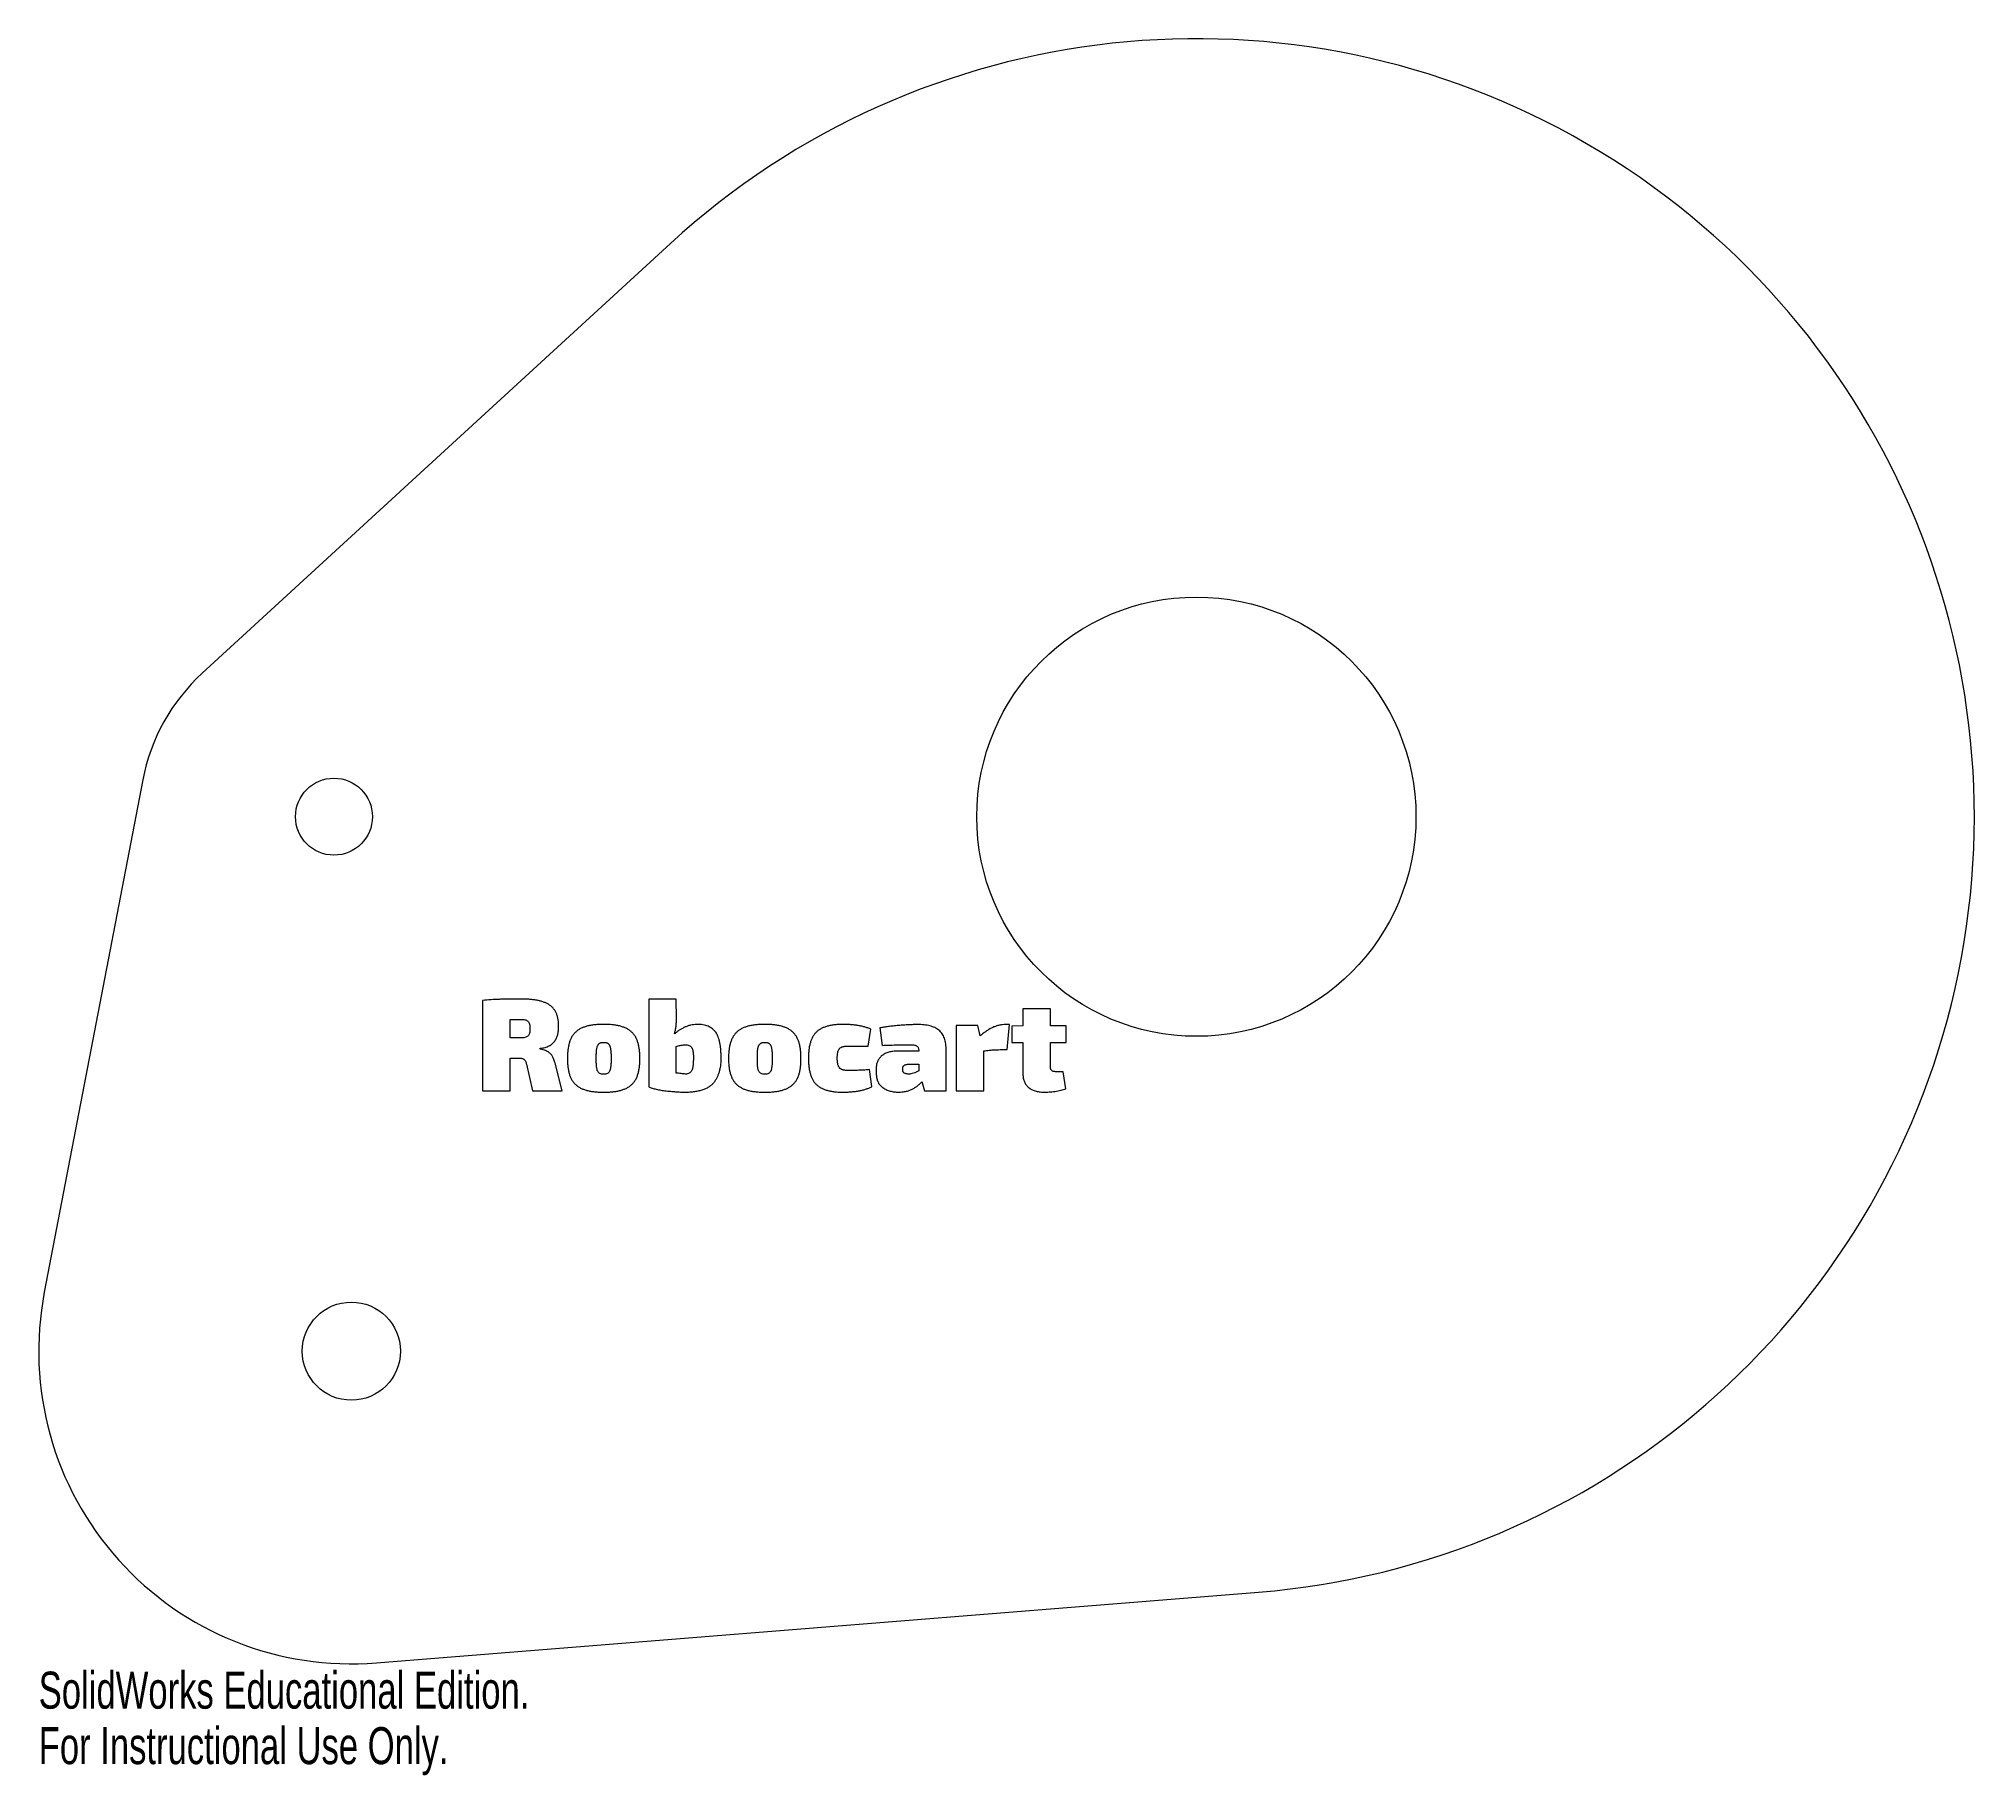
# Model space of a CAD drawing. Header units: inches. Extents: x -1.52 to 8.44, y -4.93 to 4.
import ezdxf

# ---------------------------------------------------------------- set-up
doc = ezdxf.new("R2010")
doc.units = ezdxf.units.IN
doc.header["$MEASUREMENT"] = 0
doc.styles.add('SLDTEXTSTYLE0', font='TXT', dxfattribs={"width": 0.7})

msp = doc.modelspace()

# ---------------------------------------------------------------- linework, layer by layer
at = {"color": 7, "linetype": 'Continuous', "lineweight": 15}
for p, q in [((1.7309, 2.9489), (-0.6776, 0.7382)), ((-0.9841, 0.1891), (-1.4904, -2.4465)), ((0.7647, -0.9455), (0.7648, -1.411)), ((1.6193, -0.9381), (1.6193, -1.3896)), ((1.7607, -0.9381), (1.6193, -0.9381)), ((1.762, -1.0359), (1.7607, -0.9381)), ((3.5445, -0.9883), (3.5445, -1.0758)), ((3.6865, -0.9883), (3.5445, -0.9883)), ((3.6865, -1.0758), (3.6865, -0.9883)), ((0.9074, -1.0427), (0.9569, -1.0427)), ((0.9074, -1.1381), (0.9074, -1.0427)), ((1.388, -1.069), (1.388, -1.0689)), ((2.2169, -1.069), (2.2169, -1.0689)), ((2.7487, -1.1804), (2.7628, -1.0936)), ((2.8084, -1.0866), (2.8212, -1.1765)), ((3.2023, -1.0752), (3.2023, -1.411)), ((3.3128, -1.0752), (3.2023, -1.0752)), ((3.3255, -1.128), (3.3128, -1.0752)), ((3.4764, -1.0694), (3.4568, -1.0694)), ((3.4642, -1.1986), (3.4764, -1.0694)), ((3.5445, -1.0758), (3.4879, -1.0785)), ((3.4879, -1.0785), (3.4879, -1.1611)), ((3.768, -1.0758), (3.6865, -1.0758)), ((3.768, -1.1611), (3.768, -1.0758)), ((0.9569, -1.1381), (0.9074, -1.1381)), ((1.0613, -1.1959), (1.0613, -1.1918)), ((1.388, -1.1618), (1.388, -1.1617)), ((1.7607, -1.3188), (1.7607, -1.1827)), ((2.2169, -1.1618), (2.2169, -1.1617)), ((2.6463, -1.1805), (2.7487, -1.1804)), ((3.4879, -1.1611), (3.5451, -1.1611)), ((3.5451, -1.1611), (3.5451, -1.3252)), ((3.6865, -1.2883), (3.6865, -1.1611)), ((3.6865, -1.1611), (3.768, -1.1611)), ((0.9074, -1.2421), (0.9517, -1.2421)), ((0.9074, -1.411), (0.9074, -1.2421)), ((0.9906, -1.2736), (1.0207, -1.411)), ((1.1743, -1.411), (1.1378, -1.2689)), ((2.7903, -1.2925), (2.7904, -1.3258)), ((3.0091, -1.2061), (2.9007, -1.2061)), ((2.9268, -1.3044), (2.9268, -1.2945)), ((2.9534, -1.2739), (3.0091, -1.2738)), ((3.009, -1.2037), (3.0091, -1.2061)), ((3.0091, -1.2738), (3.0091, -1.3083)), ((3.1505, -1.411), (3.1505, -1.2043)), ((3.3438, -1.411), (3.3438, -1.2052)), ((3.4285, -1.1987), (3.4642, -1.1986)), ((2.7675, -1.389), (2.7548, -1.3012)), ((3.0252, -1.3625), (3.0381, -1.411)), ((3.7512, -1.312), (3.7155, -1.312)), ((3.7666, -1.4001), (3.7512, -1.312)), ((0.7648, -1.411), (0.9074, -1.411)), ((1.0207, -1.411), (1.1743, -1.411)), ((3.0381, -1.411), (3.1505, -1.411)), ((3.2023, -1.411), (3.3438, -1.411)), ((0.2181, -4.3537), (4.7572, -3.9899))]:
    msp.add_line(p, q, dxfattribs=at)
for centre, radius in [((4.4375, 0), 1.13), ((0, 0), 0.1979), ((0.0895, -2.75), 0.2525)]:
    msp.add_circle(centre, radius, dxfattribs=at)
for centre, radius, start, end in [((4.4375, 0), 4.0027, 274.58183, 132.54758), ((0, 0), 1.0021, 132.54758, 169.12521), ((0.0895, -2.75), 1.6088, 169.12521, 274.58183)]:
    msp.add_arc(centre, radius, start, end, dxfattribs=at)
for points, knots in [([(0.9602, -0.9387), (0.9496, -0.9387), (0.9294, -0.9387), (0.9006, -0.9389), (0.8749, -0.9391), (0.8445, -0.9399), (0.8081, -0.9416), (0.7793, -0.9441), (0.7647, -0.9455)], [0, 0, 0, 0, 0.16226, 0.309591, 0.441, 0.557009, 0.775762, 1, 1, 1, 1]), ([(1.156, -1.081), (1.1559, -1.0746), (1.1558, -1.0621), (1.1536, -1.0442), (1.1501, -1.0278), (1.145, -1.0129), (1.1384, -0.9995), (1.1302, -0.9877), (1.1206, -0.9773), (1.1093, -0.9686), (1.0964, -0.9611), (1.0819, -0.9548), (1.0657, -0.9497), (1.0479, -0.9452), (1.0283, -0.9421), (1.0071, -0.9399), (0.9842, -0.9387), (0.9683, -0.9387), (0.9602, -0.9387)], [0, 0, 0, 0, 0.069013, 0.132905, 0.192198, 0.247886, 0.300594, 0.351171, 0.400959, 0.451092, 0.503292, 0.559324, 0.619835, 0.684824, 0.755089, 0.831077, 0.912644, 1, 1, 1, 1]), ([(0.9569, -1.0427), (0.9615, -1.0427), (0.97, -1.0427), (0.9816, -1.0444), (0.991, -1.0472), (0.9984, -1.0518), (1.0034, -1.0586), (1.0066, -1.0673), (1.0084, -1.0782), (1.0084, -1.0861), (1.0084, -1.0905)], [0, 0, 0, 0, 0.164287, 0.303126, 0.418254, 0.514071, 0.607826, 0.71539, 0.845231, 1, 1, 1, 1]), ([(1.0084, -1.0905), (1.0084, -1.0948), (1.0084, -1.1027), (1.0066, -1.1135), (1.0034, -1.1222), (0.9984, -1.1291), (0.991, -1.1336), (0.9816, -1.1364), (0.97, -1.1382), (0.9615, -1.1381), (0.9569, -1.1381)], [0, 0, 0, 0, 0.153644, 0.283517, 0.391108, 0.484885, 0.580726, 0.695882, 0.834755, 1, 1, 1, 1]), ([(1.0613, -1.1918), (1.0656, -1.1912), (1.0739, -1.19), (1.0858, -1.1873), (1.0966, -1.1837), (1.1065, -1.1794), (1.1155, -1.1745), (1.1233, -1.1686), (1.1303, -1.1621), (1.136, -1.1547), (1.1408, -1.1467), (1.1452, -1.1385), (1.1486, -1.1298), (1.1516, -1.1208), (1.1537, -1.1114), (1.1551, -1.1016), (1.1561, -1.0914), (1.156, -1.0845), (1.156, -1.081)], [0, 0, 0, 0, 0.079361, 0.153961, 0.223694, 0.289352, 0.351522, 0.41112, 0.468869, 0.52574, 0.582471, 0.638986, 0.696203, 0.753875, 0.813153, 0.873418, 0.935631, 1, 1, 1, 1]), ([(1.388, -1.0689), (1.3799, -1.069), (1.3642, -1.069), (1.3416, -1.0707), (1.3208, -1.0735), (1.3018, -1.0778), (1.2846, -1.0833), (1.2691, -1.0901), (1.2554, -1.0982), (1.2435, -1.1078), (1.2331, -1.1189), (1.2243, -1.1317), (1.2169, -1.1462), (1.211, -1.1626), (1.2065, -1.1806), (1.2033, -1.2003), (1.2014, -1.2218), (1.2014, -1.2367), (1.2014, -1.2444)], [0, 0, 0, 0, 0.081321, 0.156561, 0.226435, 0.29137, 0.351465, 0.407304, 0.459894, 0.51027, 0.559918, 0.611279, 0.665323, 0.722772, 0.784461, 0.850948, 0.922678, 1, 1, 1, 1]), ([(1.5739, -1.2444), (1.5739, -1.2367), (1.5738, -1.2218), (1.572, -1.2003), (1.5688, -1.1806), (1.5643, -1.1626), (1.5584, -1.1463), (1.5511, -1.1317), (1.5422, -1.1189), (1.5319, -1.1078), (1.52, -1.0982), (1.5063, -1.0901), (1.4909, -1.0833), (1.4738, -1.0778), (1.4548, -1.0735), (1.4341, -1.0707), (1.4116, -1.069), (1.3961, -1.069), (1.388, -1.069)], [0, 0, 0, 0, 0.077485, 0.149366, 0.215994, 0.277813, 0.335382, 0.389392, 0.440862, 0.490614, 0.540843, 0.593543, 0.6495, 0.709412, 0.774167, 0.843865, 0.918939, 1, 1, 1, 1]), ([(1.7519, -1.1174), (1.7536, -1.1109), (1.7571, -1.0979), (1.7603, -1.0777), (1.7622, -1.057), (1.7621, -1.043), (1.762, -1.0359)], [0, 0, 0, 0, 0.244631, 0.491225, 0.742514, 1, 1, 1, 1]), ([(1.867, -1.0689), (1.8615, -1.0692), (1.8505, -1.0698), (1.8343, -1.0727), (1.8186, -1.0772), (1.8036, -1.0835), (1.7893, -1.0909), (1.7759, -1.099), (1.7633, -1.1077), (1.7557, -1.1142), (1.7519, -1.1174)], [0, 0, 0, 0, 0.130179, 0.258147, 0.386261, 0.514355, 0.641441, 0.763796, 0.88332, 1, 1, 1, 1]), ([(1.9918, -1.2402), (1.9918, -1.233), (1.9918, -1.2189), (1.9906, -1.1986), (1.9884, -1.1799), (1.9857, -1.1626), (1.9816, -1.147), (1.977, -1.1328), (1.9712, -1.1202), (1.9645, -1.1091), (1.9565, -1.0993), (1.9474, -1.091), (1.937, -1.084), (1.9255, -1.0782), (1.9125, -1.074), (1.8985, -1.0709), (1.8831, -1.0691), (1.8725, -1.069), (1.867, -1.0689)], [0, 0, 0, 0, 0.088868, 0.171522, 0.24819, 0.319411, 0.384936, 0.445656, 0.50157, 0.554096, 0.604284, 0.654267, 0.704551, 0.756889, 0.811712, 0.870233, 0.932926, 1, 1, 1, 1]), ([(2.2169, -1.0689), (2.2088, -1.069), (2.1932, -1.069), (2.1706, -1.0707), (2.1498, -1.0735), (2.1307, -1.0778), (2.1135, -1.0833), (2.0981, -1.0901), (2.0844, -1.0982), (2.0724, -1.1078), (2.0621, -1.1189), (2.0533, -1.1317), (2.0458, -1.1462), (2.04, -1.1626), (2.0354, -1.1806), (2.0323, -1.2003), (2.0304, -1.2218), (2.0303, -1.2367), (2.0303, -1.2444)], [0, 0, 0, 0, 0.081321, 0.156561, 0.226435, 0.29137, 0.351465, 0.407304, 0.459894, 0.51027, 0.559918, 0.611279, 0.665323, 0.722772, 0.784461, 0.850948, 0.922678, 1, 1, 1, 1]), ([(2.4028, -1.2444), (2.4028, -1.2367), (2.4028, -1.2218), (2.4009, -1.2003), (2.3977, -1.1806), (2.3932, -1.1626), (2.3873, -1.1463), (2.38, -1.1317), (2.3712, -1.1189), (2.3609, -1.1078), (2.349, -1.0982), (2.3353, -1.0901), (2.3199, -1.0833), (2.3027, -1.0778), (2.2838, -1.0735), (2.2631, -1.0707), (2.2406, -1.069), (2.225, -1.069), (2.2169, -1.069)], [0, 0, 0, 0, 0.0774851, 0.1493664, 0.2159935, 0.2778126, 0.3353821, 0.3893922, 0.4408617, 0.4906144, 0.5408429, 0.5935433, 0.6494999, 0.7094118, 0.7741669, 0.843865, 0.9189392, 1, 1, 1, 1]), ([(2.6221, -1.069), (2.6142, -1.0691), (2.599, -1.0691), (2.577, -1.0708), (2.5568, -1.0736), (2.5383, -1.0779), (2.5216, -1.0834), (2.5067, -1.0902), (2.4934, -1.0983), (2.482, -1.1079), (2.472, -1.119), (2.4637, -1.1318), (2.4565, -1.1462), (2.4508, -1.1623), (2.4465, -1.1801), (2.4435, -1.1995), (2.4417, -1.2206), (2.4417, -1.2352), (2.4417, -1.2428)], [0, 0, 0, 0, 0.080727, 0.156009, 0.225485, 0.28962, 0.349493, 0.405078, 0.457435, 0.507663, 0.557536, 0.609311, 0.663532, 0.721425, 0.783699, 0.850598, 0.922594, 1, 1, 1, 1]), ([(2.7628, -1.0936), (2.7574, -1.0914), (2.7466, -1.0869), (2.7294, -1.0815), (2.7114, -1.0771), (2.6928, -1.074), (2.6741, -1.0717), (2.656, -1.07), (2.6388, -1.0691), (2.6276, -1.0691), (2.6221, -1.069)], [0, 0, 0, 0, 0.121528, 0.245937, 0.37485, 0.507424, 0.63978, 0.766243, 0.886242, 1, 1, 1, 1]), ([(3.0027, -1.0696), (2.9954, -1.0697), (2.9801, -1.0698), (2.9564, -1.0709), (2.931, -1.0723), (2.9046, -1.0744), (2.8783, -1.0769), (2.8533, -1.0797), (2.8302, -1.0828), (2.8155, -1.0854), (2.8084, -1.0866)], [0, 0, 0, 0, 0.112749, 0.234569, 0.364484, 0.503597, 0.641888, 0.770904, 0.890271, 1, 1, 1, 1]), ([(3.1505, -1.2043), (3.1504, -1.1982), (3.15, -1.1866), (3.1482, -1.1698), (3.1454, -1.1544), (3.1412, -1.1403), (3.1358, -1.1278), (3.1293, -1.1165), (3.1215, -1.1068), (3.1125, -1.0984), (3.1023, -1.0914), (3.0913, -1.0852), (3.079, -1.0802), (3.0658, -1.0759), (3.0515, -1.0729), (3.0362, -1.0708), (3.0198, -1.0696), (3.0085, -1.0696), (3.0027, -1.0696)], [0, 0, 0, 0, 0.07802, 0.150756, 0.218355, 0.28112, 0.339679, 0.395259, 0.448497, 0.500838, 0.55366, 0.608041, 0.664947, 0.7245, 0.787325, 0.853961, 0.924756, 1, 1, 1, 1]), ([(3.4568, -1.0694), (3.4513, -1.0695), (3.4402, -1.0698), (3.4236, -1.0727), (3.4071, -1.0771), (3.3906, -1.0838), (3.3741, -1.0919), (3.3578, -1.1022), (3.3413, -1.1141), (3.3309, -1.1233), (3.3255, -1.128)], [0, 0, 0, 0, 0.112796, 0.226157, 0.342062, 0.461508, 0.586398, 0.717151, 0.854937, 1, 1, 1, 1]), ([(1.3495, -1.2444), (1.3495, -1.2404), (1.3494, -1.2326), (1.3498, -1.2216), (1.3502, -1.2116), (1.351, -1.2026), (1.352, -1.1947), (1.3534, -1.1879), (1.3549, -1.1821), (1.3567, -1.1773), (1.359, -1.1732), (1.3618, -1.1699), (1.3649, -1.167), (1.3687, -1.1647), (1.3729, -1.1632), (1.3775, -1.1621), (1.3826, -1.1615), (1.3861, -1.1617), (1.388, -1.1618)], [0, 0, 0, 0, 0.115767, 0.220458, 0.315963, 0.401489, 0.477195, 0.543308, 0.599924, 0.647735, 0.690468, 0.73126, 0.771256, 0.812394, 0.854018, 0.898723, 0.947202, 1, 1, 1, 1]), ([(1.388, -1.1617), (1.3898, -1.1616), (1.3932, -1.1615), (1.3982, -1.1621), (1.4027, -1.1632), (1.4069, -1.1647), (1.4105, -1.167), (1.4136, -1.1699), (1.4163, -1.1733), (1.4186, -1.1772), (1.4204, -1.1821), (1.4221, -1.1878), (1.4232, -1.1947), (1.4243, -1.2026), (1.425, -1.2116), (1.4257, -1.2216), (1.4258, -1.2326), (1.4258, -1.2404), (1.4258, -1.2444)], [0, 0, 0, 0, 0.050955, 0.098802, 0.142871, 0.184748, 0.224553, 0.264791, 0.305244, 0.348236, 0.396337, 0.453547, 0.519884, 0.596049, 0.682094, 0.778227, 0.883531, 1, 1, 1, 1]), ([(1.7607, -1.1827), (1.7638, -1.1815), (1.7704, -1.179), (1.7811, -1.1766), (1.7928, -1.1747), (1.801, -1.1744), (1.8053, -1.1742)], [0, 0, 0, 0, 0.222093, 0.46115, 0.720013, 1, 1, 1, 1]), ([(1.8053, -1.1742), (1.8092, -1.1742), (1.8164, -1.1741), (1.8264, -1.1764), (1.8347, -1.1803), (1.8397, -1.1856), (1.8427, -1.1907), (1.8446, -1.1955), (1.8461, -1.2011), (1.8474, -1.2075), (1.8483, -1.2148), (1.849, -1.2229), (1.8492, -1.2319), (1.8492, -1.2381), (1.8492, -1.2414)], [0, 0, 0, 0, 0.123381, 0.228825, 0.321201, 0.408408, 0.454935, 0.509321, 0.570158, 0.638275, 0.716028, 0.801622, 0.896212, 1, 1, 1, 1]), ([(2.1784, -1.2444), (2.1784, -1.2404), (2.1784, -1.2326), (2.1787, -1.2216), (2.1791, -1.2116), (2.1799, -1.2026), (2.1809, -1.1947), (2.1823, -1.1879), (2.1838, -1.1821), (2.1857, -1.1773), (2.1879, -1.1732), (2.1907, -1.1699), (2.1939, -1.167), (2.1976, -1.1647), (2.2018, -1.1632), (2.2064, -1.1621), (2.2115, -1.1615), (2.2151, -1.1617), (2.2169, -1.1618)], [0, 0, 0, 0, 0.115767, 0.220458, 0.315963, 0.401489, 0.477195, 0.543308, 0.599924, 0.647735, 0.690468, 0.73126, 0.771256, 0.812394, 0.854018, 0.898723, 0.947202, 1, 1, 1, 1]), ([(2.2169, -1.1617), (2.2187, -1.1616), (2.2222, -1.1615), (2.2271, -1.1621), (2.2317, -1.1632), (2.2358, -1.1647), (2.2394, -1.167), (2.2425, -1.1699), (2.2452, -1.1733), (2.2475, -1.1772), (2.2493, -1.1821), (2.251, -1.1878), (2.2522, -1.1947), (2.2533, -1.2026), (2.254, -1.2116), (2.2546, -1.2216), (2.2547, -1.2326), (2.2547, -1.2404), (2.2547, -1.2444)], [0, 0, 0, 0, 0.050955, 0.098802, 0.142871, 0.184748, 0.224553, 0.264791, 0.305244, 0.348236, 0.396337, 0.453547, 0.519884, 0.596049, 0.682094, 0.778227, 0.883531, 1, 1, 1, 1]), ([(2.5898, -1.2428), (2.5898, -1.2399), (2.5898, -1.2342), (2.5903, -1.2261), (2.5911, -1.2187), (2.5925, -1.2121), (2.5941, -1.2062), (2.5962, -1.201), (2.5988, -1.1966), (2.6018, -1.1927), (2.6053, -1.1896), (2.6094, -1.1869), (2.6141, -1.1847), (2.6194, -1.1829), (2.6253, -1.1817), (2.6318, -1.1808), (2.6388, -1.1803), (2.6438, -1.1804), (2.6463, -1.1805)], [0, 0, 0, 0, 0.08774, 0.168797, 0.243401, 0.31108, 0.371872, 0.427812, 0.478474, 0.52567, 0.572624, 0.62048, 0.672366, 0.727854, 0.787701, 0.852635, 0.923964, 1, 1, 1, 1]), ([(2.8212, -1.1765), (2.8351, -1.176), (2.862, -1.175), (2.895, -1.1743), (2.9198, -1.1739), (2.9368, -1.1737), (2.9526, -1.1736), (2.9627, -1.1736), (2.9676, -1.1736)], [0, 0, 0, 0, 0.28502, 0.551757, 0.676795, 0.793179, 0.900913, 1, 1, 1, 1]), ([(2.9676, -1.1736), (2.9711, -1.1737), (2.9776, -1.1738), (2.9866, -1.1751), (2.9939, -1.1772), (2.9997, -1.1804), (3.0041, -1.1847), (3.007, -1.1901), (3.0088, -1.1966), (3.009, -1.2012), (3.009, -1.2037)], [0, 0, 0, 0, 0.179685, 0.331361, 0.459019, 0.565272, 0.663122, 0.764887, 0.87441, 1, 1, 1, 1]), ([(0.9517, -1.2421), (0.9545, -1.2421), (0.9597, -1.2422), (0.9671, -1.2432), (0.9732, -1.2452), (0.9785, -1.2481), (0.9826, -1.2525), (0.986, -1.2582), (0.9887, -1.2654), (0.9899, -1.2708), (0.9906, -1.2736)], [0, 0, 0, 0, 0.149156, 0.278142, 0.392636, 0.492292, 0.593487, 0.708809, 0.843609, 1, 1, 1, 1]), ([(1.1378, -1.2689), (1.1369, -1.2656), (1.1352, -1.2592), (1.1323, -1.25), (1.1287, -1.2417), (1.1249, -1.2342), (1.1205, -1.2275), (1.1158, -1.2215), (1.1106, -1.2165), (1.1033, -1.2111), (1.0939, -1.2058), (1.0828, -1.2007), (1.072, -1.1972), (1.0647, -1.1963), (1.0613, -1.1959)], [0, 0, 0, 0, 0.089775, 0.174306, 0.253141, 0.327244, 0.397596, 0.463217, 0.526033, 0.58701, 0.702581, 0.80846, 0.907604, 1, 1, 1, 1]), ([(1.2014, -1.2444), (1.2014, -1.252), (1.2014, -1.2667), (1.2033, -1.2879), (1.2065, -1.3073), (1.211, -1.325), (1.2169, -1.3411), (1.2243, -1.3554), (1.2332, -1.368), (1.2434, -1.3791), (1.2555, -1.3884), (1.2691, -1.3965), (1.2846, -1.4032), (1.3018, -1.4086), (1.3208, -1.4128), (1.3417, -1.4155), (1.3642, -1.4172), (1.3799, -1.4172), (1.388, -1.4172)], [0, 0, 0, 0, 0.076581, 0.147861, 0.213867, 0.275059, 0.332009, 0.385869, 0.437071, 0.486844, 0.537183, 0.590159, 0.646276, 0.706712, 0.772054, 0.842395, 0.918188, 1, 1, 1, 1]), ([(1.388, -1.3245), (1.3844, -1.3245), (1.3778, -1.3247), (1.3687, -1.322), (1.3614, -1.317), (1.3572, -1.3109), (1.3549, -1.3049), (1.3534, -1.2992), (1.352, -1.2926), (1.351, -1.285), (1.3502, -1.2763), (1.3498, -1.2666), (1.3494, -1.2559), (1.3495, -1.2484), (1.3495, -1.2444)], [0, 0, 0, 0, 0.103448, 0.191657, 0.272696, 0.356378, 0.404459, 0.460608, 0.526454, 0.601163, 0.685914, 0.780875, 0.88524, 1, 1, 1, 1]), ([(1.388, -1.4172), (1.3961, -1.4172), (1.4116, -1.4172), (1.4341, -1.4155), (1.4548, -1.4128), (1.4738, -1.4086), (1.4909, -1.4032), (1.5064, -1.3965), (1.52, -1.3884), (1.532, -1.379), (1.5422, -1.368), (1.5511, -1.3554), (1.5583, -1.3411), (1.5643, -1.325), (1.5688, -1.3073), (1.572, -1.2879), (1.5738, -1.2667), (1.5739, -1.252), (1.5739, -1.2444)], [0, 0, 0, 0, 0.081649, 0.157268, 0.227427, 0.292581, 0.352827, 0.409057, 0.462139, 0.512323, 0.562197, 0.613502, 0.66732, 0.724385, 0.785701, 0.851841, 0.923264, 1, 1, 1, 1]), ([(1.4258, -1.2444), (1.4258, -1.2484), (1.4258, -1.2559), (1.4257, -1.2666), (1.425, -1.2763), (1.4243, -1.285), (1.4232, -1.2926), (1.4221, -1.2993), (1.4204, -1.3049), (1.4181, -1.3109), (1.4139, -1.317), (1.4068, -1.322), (1.3979, -1.3246), (1.3914, -1.3245), (1.388, -1.3245)], [0, 0, 0, 0, 0.115421, 0.220367, 0.315928, 0.401167, 0.476307, 0.542346, 0.599085, 0.647443, 0.731059, 0.81101, 0.898815, 1, 1, 1, 1]), ([(1.8492, -1.2414), (1.8492, -1.2453), (1.8491, -1.2529), (1.8489, -1.2637), (1.8482, -1.2734), (1.8473, -1.2822), (1.846, -1.29), (1.8445, -1.2968), (1.8427, -1.3025), (1.8399, -1.3087), (1.8353, -1.3151), (1.8278, -1.3207), (1.8185, -1.324), (1.8118, -1.3243), (1.8082, -1.3245)], [0, 0, 0, 0, 0.111786, 0.214367, 0.306975, 0.39063, 0.465505, 0.530939, 0.588201, 0.63698, 0.724191, 0.809368, 0.898792, 1, 1, 1, 1]), ([(1.811, -1.4172), (1.8156, -1.4171), (1.8246, -1.4168), (1.8377, -1.4158), (1.8502, -1.4146), (1.8622, -1.413), (1.8735, -1.4107), (1.8843, -1.4084), (1.8945, -1.4055), (1.904, -1.4023), (1.913, -1.3988), (1.9214, -1.3947), (1.9291, -1.3902), (1.9363, -1.3855), (1.9429, -1.3803), (1.949, -1.3748), (1.9544, -1.3688), (1.9607, -1.3603), (1.9676, -1.3492), (1.9747, -1.3352), (1.9807, -1.3207), (1.9854, -1.3057), (1.9889, -1.2901), (1.9911, -1.2739), (1.9922, -1.2572), (1.9919, -1.246), (1.9918, -1.2402)], [0, 0, 0, 0, 0.047, 0.0920949, 0.1349541, 0.1763178, 0.215649, 0.2535519, 0.2895185, 0.3239658, 0.3569989, 0.3888814, 0.4191682, 0.4487338, 0.477192, 0.5052477, 0.5326085, 0.5597248, 0.6136096, 0.6670943, 0.7204202, 0.7741554, 0.8287877, 0.8842845, 0.9413664, 1, 1, 1, 1]), ([(2.0303, -1.2444), (2.0303, -1.252), (2.0304, -1.2667), (2.0323, -1.2879), (2.0354, -1.3073), (2.0399, -1.325), (2.0459, -1.3411), (2.0533, -1.3554), (2.0621, -1.368), (2.0724, -1.3791), (2.0844, -1.3884), (2.098, -1.3965), (2.1135, -1.4032), (2.1307, -1.4086), (2.1498, -1.4128), (2.1706, -1.4155), (2.1932, -1.4172), (2.2088, -1.4172), (2.2169, -1.4172)], [0, 0, 0, 0, 0.076581, 0.147861, 0.213867, 0.275059, 0.332009, 0.385869, 0.437071, 0.486844, 0.537183, 0.590159, 0.646276, 0.706712, 0.772054, 0.842395, 0.918188, 1, 1, 1, 1]), ([(2.2169, -1.3245), (2.2134, -1.3245), (2.2068, -1.3247), (2.1977, -1.322), (2.1904, -1.317), (2.1862, -1.3109), (2.1838, -1.3049), (2.1823, -1.2992), (2.1809, -1.2926), (2.1799, -1.285), (2.1791, -1.2763), (2.1787, -1.2666), (2.1784, -1.2559), (2.1784, -1.2484), (2.1784, -1.2444)], [0, 0, 0, 0, 0.1034481, 0.1916568, 0.2726959, 0.3563781, 0.4044587, 0.4606084, 0.5264541, 0.6011634, 0.6859136, 0.7808747, 0.8852404, 1, 1, 1, 1]), ([(2.2169, -1.4172), (2.225, -1.4172), (2.2406, -1.4172), (2.263, -1.4155), (2.2838, -1.4128), (2.3027, -1.4086), (2.3199, -1.4032), (2.3353, -1.3965), (2.3489, -1.3884), (2.3609, -1.379), (2.3711, -1.368), (2.38, -1.3554), (2.3873, -1.3411), (2.3932, -1.325), (2.3977, -1.3073), (2.4009, -1.2879), (2.4028, -1.2667), (2.4028, -1.252), (2.4028, -1.2444)], [0, 0, 0, 0, 0.081649, 0.157268, 0.227427, 0.292581, 0.352827, 0.409057, 0.462139, 0.512323, 0.562197, 0.613502, 0.66732, 0.724385, 0.785701, 0.851841, 0.923264, 1, 1, 1, 1]), ([(2.2547, -1.2444), (2.2547, -1.2484), (2.2547, -1.2559), (2.2546, -1.2666), (2.254, -1.2763), (2.2533, -1.285), (2.2521, -1.2926), (2.251, -1.2993), (2.2493, -1.3049), (2.247, -1.3109), (2.2429, -1.317), (2.2358, -1.322), (2.2268, -1.3246), (2.2204, -1.3245), (2.2169, -1.3245)], [0, 0, 0, 0, 0.1154212, 0.2203669, 0.3159278, 0.4011667, 0.4763066, 0.5423462, 0.5990848, 0.6474426, 0.7310595, 0.8110104, 0.8988153, 1, 1, 1, 1]), ([(2.4417, -1.2428), (2.4417, -1.2504), (2.4418, -1.265), (2.4434, -1.2862), (2.4464, -1.3057), (2.4508, -1.3235), (2.4563, -1.3397), (2.4634, -1.3541), (2.4717, -1.3669), (2.4814, -1.3781), (2.4929, -1.3877), (2.506, -1.396), (2.5209, -1.4027), (2.5375, -1.4083), (2.5558, -1.4125), (2.5759, -1.4155), (2.5978, -1.4171), (2.6129, -1.4172), (2.6208, -1.4172)], [0, 0, 0, 0, 0.077875, 0.1503031, 0.217319, 0.2797033, 0.3379004, 0.3923669, 0.4440504, 0.4940406, 0.5441016, 0.596445, 0.6521288, 0.711476, 0.7757236, 0.8447129, 0.9194634, 1, 1, 1, 1]), ([(2.6463, -1.3058), (2.6438, -1.3058), (2.6388, -1.3059), (2.6318, -1.3054), (2.6253, -1.3046), (2.6194, -1.3032), (2.6141, -1.3015), (2.6094, -1.2992), (2.6053, -1.2965), (2.6018, -1.2934), (2.5988, -1.2896), (2.5963, -1.285), (2.5941, -1.2798), (2.5925, -1.2738), (2.5911, -1.2671), (2.5903, -1.2597), (2.5898, -1.2515), (2.5898, -1.2458), (2.5898, -1.2428)], [0, 0, 0, 0, 0.075592, 0.146504, 0.211059, 0.270769, 0.325933, 0.377515, 0.425092, 0.471771, 0.518691, 0.5699, 0.625513, 0.686883, 0.755115, 0.829284, 0.910835, 1, 1, 1, 1]), ([(2.9007, -1.2061), (2.8965, -1.2062), (2.8883, -1.2064), (2.8764, -1.2074), (2.8653, -1.2093), (2.8548, -1.2118), (2.845, -1.2152), (2.8359, -1.219), (2.8275, -1.2237), (2.8199, -1.2291), (2.813, -1.235), (2.807, -1.2415), (2.8021, -1.2487), (2.7978, -1.2564), (2.7947, -1.2647), (2.7921, -1.2735), (2.7907, -1.2828), (2.7904, -1.2893), (2.7903, -1.2925)], [0, 0, 0, 0, 0.079769, 0.155295, 0.226552, 0.294445, 0.359567, 0.421987, 0.482711, 0.541557, 0.598804, 0.654671, 0.709576, 0.764492, 0.820711, 0.877709, 0.937617, 1, 1, 1, 1]), ([(2.9268, -1.2945), (2.9268, -1.2929), (2.927, -1.29), (2.9284, -1.286), (2.9304, -1.2825), (2.9334, -1.2795), (2.9374, -1.2773), (2.942, -1.2755), (2.9474, -1.2743), (2.9514, -1.2741), (2.9534, -1.2739)], [0, 0, 0, 0, 0.12132, 0.229544, 0.334571, 0.44374, 0.560243, 0.689746, 0.834598, 1, 1, 1, 1]), ([(3.3438, -1.2052), (3.3484, -1.2047), (3.3573, -1.2036), (3.37, -1.2019), (3.3817, -1.2009), (3.3954, -1.1998), (3.4109, -1.1988), (3.4229, -1.1987), (3.4285, -1.1987)], [0, 0, 0, 0, 0.163817, 0.316086, 0.452943, 0.578191, 0.801855, 1, 1, 1, 1]), ([(3.7155, -1.312), (3.7131, -1.3121), (3.7087, -1.3121), (3.7026, -1.3112), (3.6973, -1.3095), (3.6931, -1.3068), (3.6898, -1.3033), (3.6877, -1.299), (3.6865, -1.2939), (3.6865, -1.2902), (3.6865, -1.2883)], [0, 0, 0, 0, 0.161082, 0.303343, 0.426065, 0.537418, 0.641547, 0.749268, 0.866114, 1, 1, 1, 1]), ([(1.6193, -1.3896), (1.6221, -1.3908), (1.6279, -1.3933), (1.6373, -1.3966), (1.6475, -1.3996), (1.6585, -1.4024), (1.6703, -1.405), (1.6828, -1.4072), (1.6962, -1.4092), (1.7148, -1.4115), (1.7376, -1.4137), (1.7638, -1.4158), (1.7881, -1.4171), (1.8036, -1.4171), (1.811, -1.4172)], [0, 0, 0, 0, 0.047179, 0.098088, 0.152816, 0.211133, 0.272511, 0.338013, 0.407792, 0.480831, 0.626023, 0.760901, 0.885517, 1, 1, 1, 1]), ([(1.8082, -1.3245), (1.8049, -1.324), (1.7976, -1.3228), (1.786, -1.3216), (1.7735, -1.3203), (1.7649, -1.3193), (1.7607, -1.3188)], [0, 0, 0, 0, 0.209765, 0.461642, 0.731721, 1, 1, 1, 1]), ([(2.6208, -1.4172), (2.6273, -1.4172), (2.6404, -1.4171), (2.66, -1.4158), (2.6794, -1.4139), (2.6986, -1.4111), (2.7172, -1.4075), (2.735, -1.4024), (2.7518, -1.3965), (2.7623, -1.3915), (2.7675, -1.389)], [0, 0, 0, 0, 0.130502, 0.260575, 0.389773, 0.519041, 0.645602, 0.767699, 0.885806, 1, 1, 1, 1]), ([(2.7548, -1.3012), (2.7442, -1.3022), (2.7237, -1.3042), (2.6986, -1.3052), (2.6798, -1.3056), (2.6674, -1.3058), (2.6564, -1.3058), (2.6495, -1.3058), (2.6463, -1.3058)], [0, 0, 0, 0, 0.2922675, 0.5678046, 0.6951478, 0.8099244, 0.9112383, 1, 1, 1, 1]), ([(2.7904, -1.3258), (2.7906, -1.3294), (2.791, -1.3366), (2.7927, -1.347), (2.7956, -1.3566), (2.7994, -1.3655), (2.8042, -1.3738), (2.81, -1.3813), (2.8167, -1.3882), (2.8245, -1.3943), (2.8329, -1.3997), (2.8418, -1.4044), (2.8513, -1.4084), (2.8612, -1.4116), (2.8715, -1.4141), (2.8824, -1.416), (2.8937, -1.417), (2.9014, -1.4172), (2.9053, -1.4173)], [0, 0, 0, 0, 0.066849, 0.130367, 0.190743, 0.249232, 0.306682, 0.363989, 0.422056, 0.481749, 0.542873, 0.603652, 0.665865, 0.728637, 0.793114, 0.859642, 0.928478, 1, 1, 1, 1]), ([(2.9053, -1.4173), (2.9124, -1.417), (2.9259, -1.4164), (2.9452, -1.413), (2.9628, -1.408), (2.9785, -1.4007), (2.9925, -1.3924), (3.0049, -1.3831), (3.016, -1.3734), (3.0222, -1.366), (3.0252, -1.3625)], [0, 0, 0, 0, 0.154614, 0.297413, 0.430761, 0.556384, 0.676192, 0.789055, 0.896783, 1, 1, 1, 1]), ([(2.9563, -1.3245), (2.9539, -1.3243), (2.9496, -1.3241), (2.9435, -1.3229), (2.9384, -1.3213), (2.9342, -1.319), (2.9309, -1.3162), (2.9284, -1.3128), (2.927, -1.3087), (2.9268, -1.3059), (2.9268, -1.3044)], [0, 0, 0, 0, 0.173702, 0.327652, 0.461021, 0.577757, 0.684855, 0.78631, 0.889623, 1, 1, 1, 1]), ([(3.0091, -1.3083), (3.0046, -1.3107), (2.9959, -1.3153), (2.9824, -1.3201), (2.9693, -1.3236), (2.9605, -1.3242), (2.9563, -1.3245)], [0, 0, 0, 0, 0.275139, 0.527913, 0.770351, 1, 1, 1, 1]), ([(3.5451, -1.3252), (3.5452, -1.3287), (3.5454, -1.3356), (3.5469, -1.3457), (3.5492, -1.3551), (3.5524, -1.3639), (3.5566, -1.3721), (3.5614, -1.3798), (3.5674, -1.3868), (3.5741, -1.3931), (3.5815, -1.3988), (3.5897, -1.4036), (3.5985, -1.4077), (3.608, -1.4111), (3.6181, -1.4139), (3.6289, -1.4157), (3.6403, -1.4169), (3.6481, -1.4171), (3.6522, -1.4172)], [0, 0, 0, 0, 0.066605, 0.130141, 0.190544, 0.249058, 0.306385, 0.362939, 0.419681, 0.477545, 0.535903, 0.595574, 0.656198, 0.718571, 0.784315, 0.852454, 0.924247, 1, 1, 1, 1]), ([(3.6522, -1.4172), (3.6566, -1.4172), (3.6656, -1.4171), (3.6797, -1.4162), (3.6948, -1.415), (3.7104, -1.4132), (3.726, -1.411), (3.7407, -1.4081), (3.7541, -1.4045), (3.7626, -1.4016), (3.7666, -1.4001)], [0, 0, 0, 0, 0.113141, 0.233998, 0.364343, 0.502693, 0.640759, 0.769769, 0.889496, 1, 1, 1, 1])]:
    msp.add_open_spline(points, degree=3, knots=knots, dxfattribs=at)

# ---------------------------------------------------------------- texts
at = {"color": 7, "linetype": 'Continuous', "char_height": 0.1903, "attachment_point": 1, "style": 'SLDTEXTSTYLE0'}
for s, insert in [('SolidWorks Educational Edition.', (-1.5193, -4.399)), ('For Instructional Use Only.', (-1.5193, -4.6844))]:
    msp.add_mtext(s, dxfattribs=dict(at, insert=insert))

doc.saveas('drawing.dxf')
